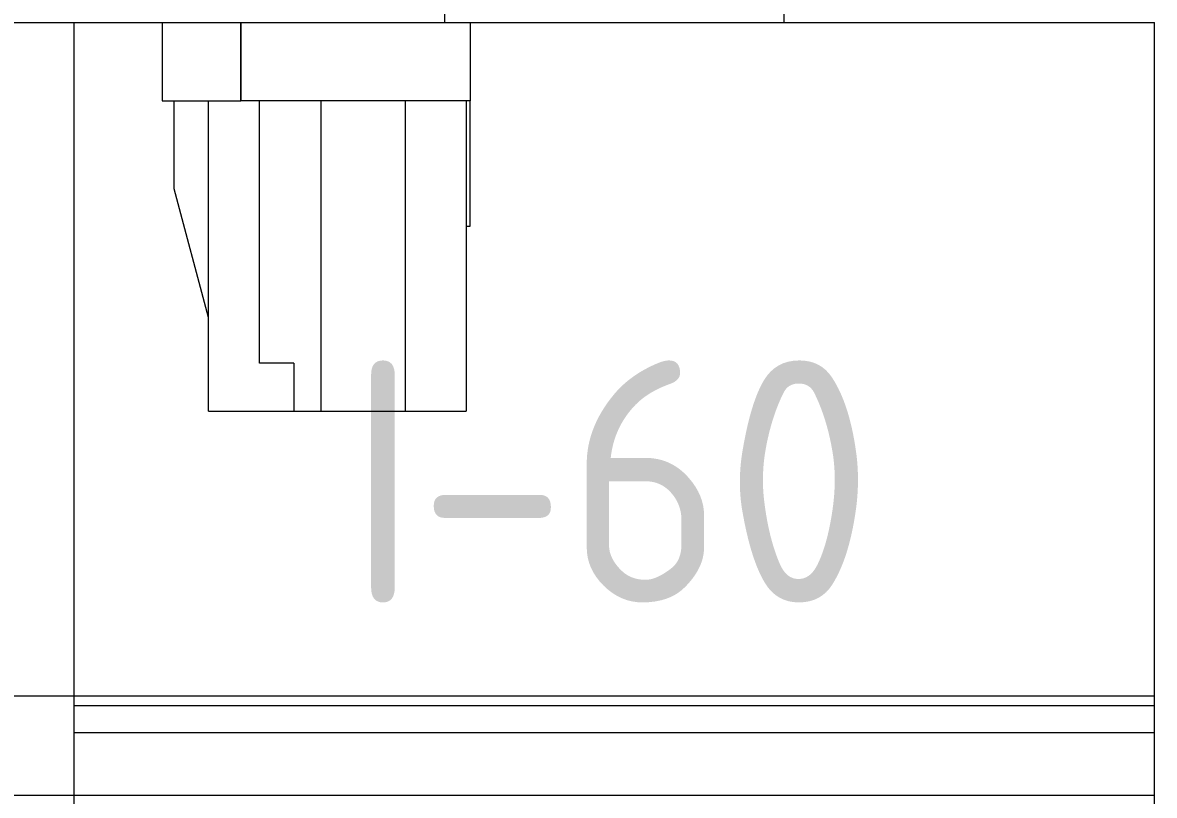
# Model space of a CAD drawing. Header units: millimetres. Extents: x 37984 to 70752, y 14140 to 37584.
# Drawn here: x 45955.03 to 45992.44, y 32643.61 to 32669.15 of the extents above; entities that cross this region are included whole.
import ezdxf

# ---------------------------------------------------------------- set-up
doc = ezdxf.new("R2010")
doc.units = ezdxf.units.MM
doc.set_wipeout_variables(frame=1)
doc.layers.add('! NO PLOT !', color=7, linetype='Continuous', true_color=0xff75dd, plot=False)
doc.layers.add('000-PI-Oprema', color=30, linetype='Continuous', lineweight=5)
doc.styles.add('PI0', font='isocpeur.ttf', dxfattribs={"width": 0.9})

# ---------------------------------------------------------------- blocks, each defined once
blk = doc.blocks.new('F60-47290126')
blk.add_wipeout([(46615.131, 36167.854), (46650.831, 36167.854), (46650.831, 36078.354), (46615.131, 36078.354)]).dxf.layer = '000-PI-Oprema'
at = {"layer": '000-PI-Oprema'}
for p, q in [((46615.131, 36167.854), (46650.831, 36167.854)), ((46650.831, 36145.593), (46650.831, 36167.854)), ((46615.131, 36145.593), (46650.831, 36145.593)), ((46650.831, 36145.277), (46650.831, 36145.593)), ((46650.831, 36144.384), (46650.831, 36145.277)), ((46650.831, 36101.825), (46650.831, 36144.384)), ((46615.131, 36142.309), (46650.831, 36142.309))]:
    blk.add_line(p, q, dxfattribs=at)
blk = doc.blocks.new('Socomec I-60')
blk.add_wipeout([(0, 44.75), (35.7, 44.75), (35.7, -44.75), (0, -44.75)]).dxf.layer = '000-PI-Oprema'
at = {"layer": '000-PI-Oprema'}
for p, q in [((12.25, 44.75), (12.25, 56.873)), ((23.45, 56.873), (23.45, 44.75)), ((0, 22.489), (0, 44.75)), ((0, 44.75), (0, 44.75)), ((0, 44.75), (35.7, 44.75)), ((2.9, 44.75), (2.9, 44.75)), ((2.9, 44.75), (2.9, 44.75)), ((2.9, 44.75), (2.9, 42.159)), ((5.5, 44.75), (5.5, 42.159)), ((5.5, 42.159), (5.5, 44.75)), ((5.5, 44.75), (5.5, 42.159)), ((5.5, 42.159), (5.5, 44.75)), ((12.25, 44.75), (12.25, 44.75)), ((13.085, 44.75), (13.085, 44.75)), ((13.085, 44.75), (13.085, 44.75)), ((13.085, 44.75), (13.085, 42.159)), ((23.45, 44.75), (23.45, 44.75)), ((35.7, 44.75), (35.7, 44.75)), ((35.7, 22.489), (35.7, 44.75)), ((2.9, 42.159), (2.9, 42.159)), ((2.9, 42.159), (5.5, 42.159)), ((2.9, 42.159), (2.9, 42.159)), ((3.3, 42.159), (3.3, 42.159)), ((3.3, 39.259), (3.3, 42.159)), ((3.3, 42.159), (3.3, 42.159)), ((4.44, 42.159), (4.44, 42.159)), ((4.44, 42.159), (4.44, 42.159)), ((4.44, 31.909), (4.44, 42.159)), ((4.44, 42.159), (4.44, 42.159)), ((4.44, 42.159), (4.44, 42.159)), ((13.085, 42.159), (5.5, 42.159)), ((6.12, 42.159), (6.12, 42.159)), ((6.12, 42.159), (6.12, 42.159)), ((6.12, 33.489), (6.12, 42.159)), ((6.12, 42.159), (6.12, 42.159)), ((6.12, 42.159), (6.12, 42.159)), ((8.15, 42.159), (8.15, 42.159)), ((8.15, 42.159), (8.15, 42.159)), ((8.15, 42.159), (8.15, 31.909)), ((8.15, 42.159), (8.15, 42.159)), ((8.15, 42.159), (8.15, 42.159)), ((10.94, 42.159), (10.94, 42.159)), ((10.94, 42.159), (10.94, 42.159)), ((10.94, 42.159), (10.94, 31.909)), ((10.94, 42.159), (10.94, 42.159)), ((10.94, 42.159), (10.94, 42.159)), ((12.95, 42.159), (12.95, 42.159)), ((12.95, 42.159), (12.95, 42.159)), ((12.95, 42.159), (12.95, 31.909)), ((12.95, 42.159), (12.95, 42.159)), ((12.95, 42.159), (12.95, 42.159)), ((13.085, 42.159), (13.085, 42.159)), ((13.085, 38.019), (13.085, 42.159)), ((13.085, 42.159), (13.085, 42.159)), ((13.085, 42.159), (13.085, 42.159)), ((13.085, 42.159), (13.085, 42.159)), ((3.3, 39.259), (3.3, 39.259)), ((4.44, 35.005), (3.3, 39.259)), ((3.3, 39.259), (3.3, 39.259)), ((12.95, 38.019), (12.95, 38.019)), ((12.95, 38.019), (13.085, 38.019)), ((12.95, 38.019), (12.95, 38.019)), ((13.085, 38.019), (13.085, 38.019)), ((13.085, 38.019), (13.085, 38.019)), ((4.44, 35.005), (4.44, 35.005)), ((4.44, 35.005), (4.44, 35.005)), ((6.12, 33.489), (6.12, 33.489)), ((6.12, 33.489), (6.12, 33.489)), ((7.26, 33.489), (6.12, 33.489)), ((6.12, 33.489), (6.12, 33.489)), ((6.12, 33.489), (6.12, 33.489)), ((7.26, 33.489), (7.26, 33.489)), ((7.26, 33.489), (7.26, 31.909)), ((7.26, 33.489), (7.26, 33.489)), ((7.26, 33.489), (7.26, 33.489)), ((7.26, 33.489), (7.26, 33.489)), ((4.44, 31.909), (4.44, 31.909)), ((4.44, 31.909), (7.26, 31.909)), ((4.44, 31.909), (4.44, 31.909)), ((7.26, 31.909), (7.26, 31.909)), ((7.26, 31.909), (8.15, 31.909)), ((7.26, 31.909), (7.26, 31.909)), ((7.26, 31.909), (7.26, 31.909)), ((7.26, 31.909), (7.26, 31.909)), ((8.15, 31.909), (8.15, 31.909)), ((8.15, 31.909), (8.15, 31.909)), ((8.15, 31.909), (10.94, 31.909)), ((8.15, 31.909), (8.15, 31.909)), ((8.15, 31.909), (8.15, 31.909)), ((10.94, 31.909), (10.94, 31.909)), ((10.94, 31.909), (10.94, 31.909)), ((10.94, 31.909), (12.95, 31.909)), ((10.94, 31.909), (10.94, 31.909)), ((10.94, 31.909), (10.94, 31.909)), ((12.95, 31.909), (12.95, 31.909)), ((12.95, 31.909), (12.95, 31.909)), ((0, 22.173), (0, 22.489)), ((0, 22.489), (35.7, 22.489)), ((35.7, 22.173), (35.7, 22.489)), ((0, 21.28), (0, 22.173)), ((0, 22.173), (35.7, 22.173)), ((35.7, 21.28), (35.7, 22.173)), ((0, -21.28), (0, 21.28)), ((0, 21.28), (35.7, 21.28)), ((35.7, -21.28), (35.7, 21.28)), ((0, 19.205), (35.7, 19.205))]:
    blk.add_line(p, q, dxfattribs=at)

msp = doc.modelspace()

# ---------------------------------------------------------------- block references
msp.add_blockref('F60-47290126', (-694.09, -3498.701))

# ---------------------------------------------------------------- next in the draw order: block references
at = {"layer": '000-PI-Oprema'}
msp.add_blockref('Socomec I-60', (45956.742, 32624.404), dxfattribs=at)

# ---------------------------------------------------------------- next in the draw order: texts
at = {"layer": '! NO PLOT !', "insert": (45974.47, 32653.986), "char_height": 8, "width": 202.05953, "attachment_point": 5, "style": 'PI0'}
msp.add_mtext('{\\fISOCPEUR|b0|i0|c238|p34;I-60}', dxfattribs=at)

doc.saveas('drawing.dxf')
